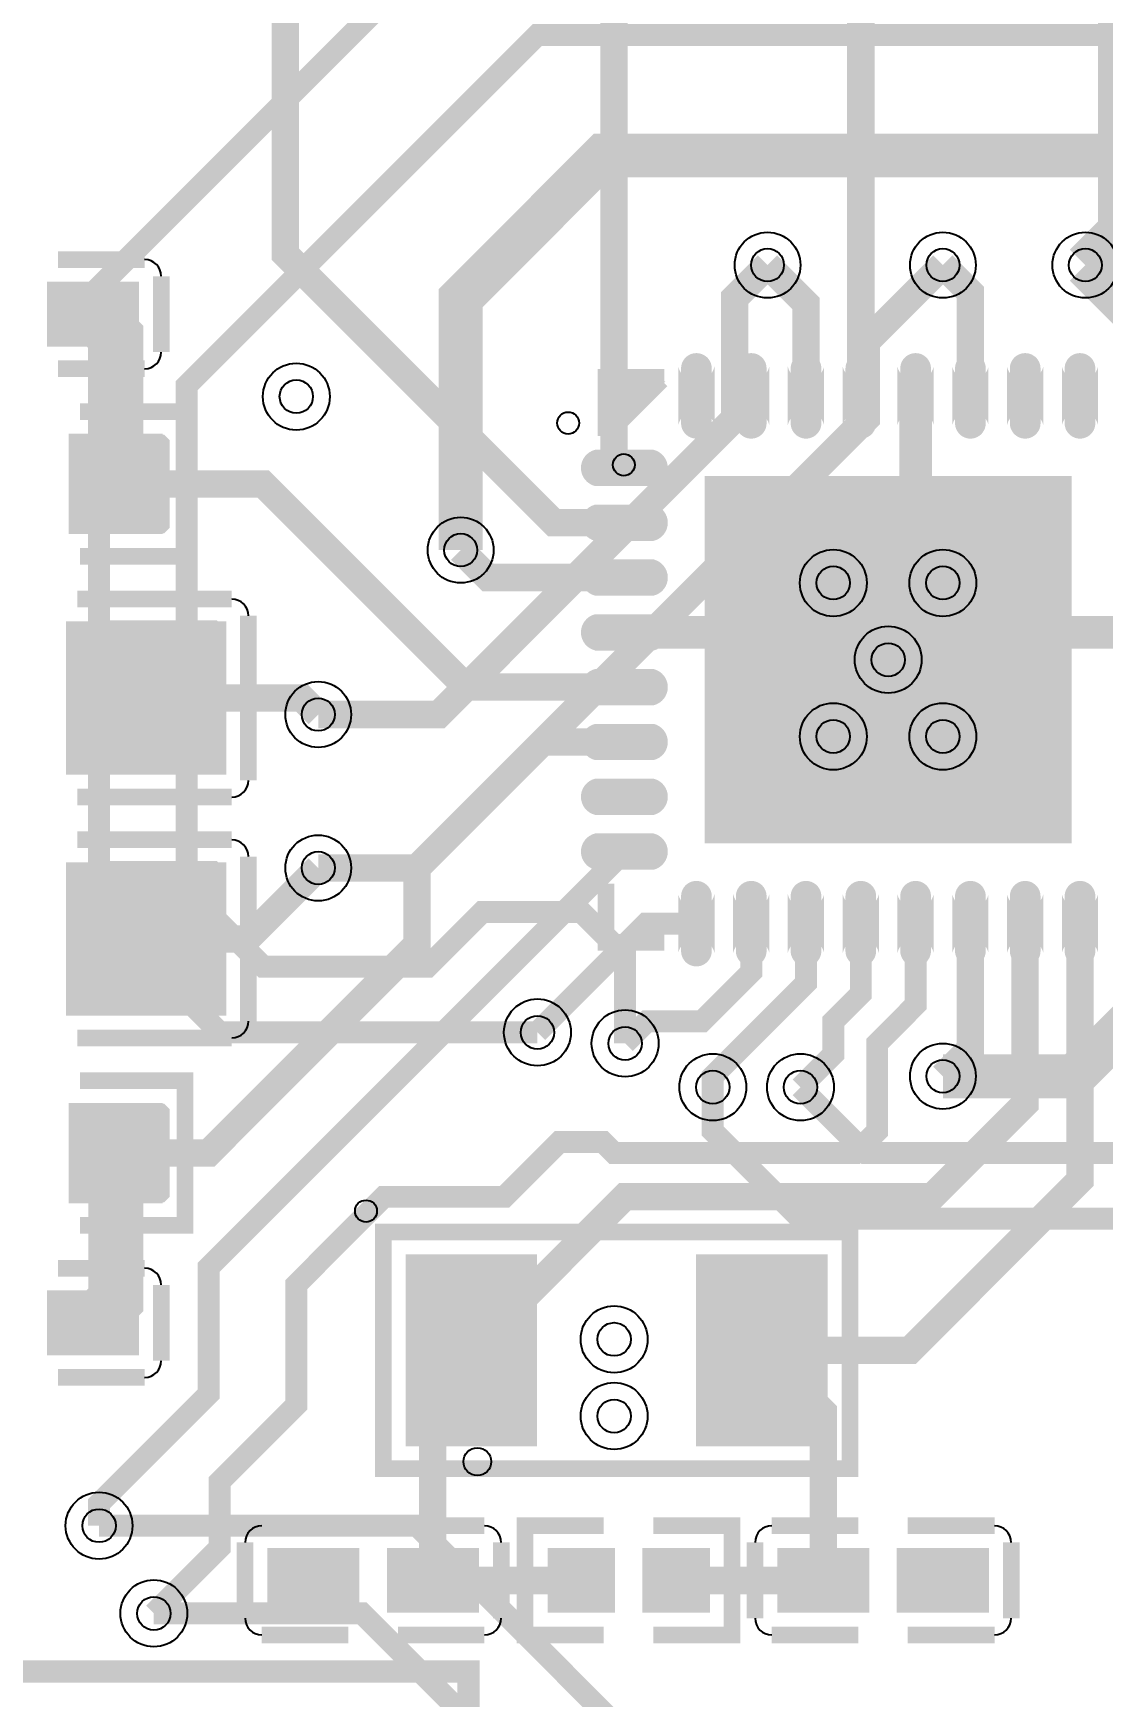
# Model space of a CAD drawing. Header units: millimetres. Extents: x -0.1 to 60.1, y -1.1 to 40.1.
# Drawn here: x 9.8 to 19.56, y 16.14 to 31.31 of the extents above; entities that cross this region are included whole.
import ezdxf

# ---------------------------------------------------------------- set-up
doc = ezdxf.new("R2010")
doc.units = ezdxf.units.MM
for name, color, linetype, true_color in [('BottomLayer', 7, 'Continuous', 0x0000ff), ('Document', 7, 'Continuous', 0xffffff), ('Hole', 7, 'Continuous', 0x222222), ('Multi-Layer', 7, 'Continuous', 0xc0c0c0), ('TopLayer', 7, 'Continuous', 0xff0000), ('TopPasteMaskLayer', 7, 'Continuous', 0x808080), ('TopSilkLayer', 7, 'Continuous', 0xffcc00), ('TopSolderMaskLayer', 7, 'Continuous', 0x800080)]:
    doc.layers.add(name, color=color, linetype=linetype, true_color=true_color)

msp = doc.modelspace()

# ---------------------------------------------------------------- hatches: boundary and pattern name
at = {"layer": 'TopLayer'}
for points in [[(9.95, 28.483), (9.95, 29.023), (10.74, 29.023), (10.74, 28.483)], [(15.991, 28.257, -0.785398), (15.711, 28.257), (15.711, 27.757, -0.785398), (15.991, 27.757)], [(16.491, 28.257, -0.785398), (16.211, 28.257), (16.211, 27.757, -0.785398), (16.491, 27.757)], [(16.991, 28.257, -0.785398), (16.711, 28.257), (16.711, 27.757, -0.785398), (16.991, 27.757)], [(17.491, 28.257, -0.785398), (17.211, 28.257), (17.211, 27.757, -0.785398), (17.491, 27.757)], [(17.991, 28.257, -0.785398), (17.711, 28.257), (17.711, 27.757, -0.785398), (17.991, 27.757)], [(18.491, 28.257, -0.785398), (18.211, 28.257), (18.211, 27.757, -0.785398), (18.491, 27.757)], [(18.991, 28.257, -0.785398), (18.711, 28.257), (18.711, 27.757, -0.785398), (18.991, 27.757)], [(19.491, 28.257, -0.785398), (19.211, 28.257), (19.211, 27.757, -0.785398), (19.491, 27.757)], [(10.15, 26.771), (10.15, 27.635), (10.956, 27.635), (10.956, 26.771)], [(14.944, 27.21, -0.785398), (14.944, 27.49), (15.444, 27.49, -0.785398), (15.444, 27.21)], [(15.951, 27.25), (19.251, 27.25), (19.251, 23.95), (15.951, 23.95)], [(14.944, 26.71, -0.785398), (14.944, 26.99), (15.444, 26.99, -0.785398), (15.444, 26.71)], [(14.944, 26.21, -0.785398), (14.944, 26.49), (15.444, 26.49, -0.785398), (15.444, 26.21)], [(14.944, 25.71, -0.785398), (14.944, 25.99), (15.444, 25.99, -0.785398), (15.444, 25.71)], [(10.125, 24.575), (10.125, 25.925), (11.535, 25.925), (11.535, 24.575)], [(14.944, 25.21, -0.785398), (14.944, 25.49), (15.444, 25.49, -0.785398), (15.444, 25.21)], [(14.944, 24.71, -0.785398), (14.944, 24.99), (15.444, 24.99, -0.785398), (15.444, 24.71)], [(14.944, 24.21, -0.785398), (14.944, 24.49), (15.444, 24.49, -0.785398), (15.444, 24.21)], [(14.944, 23.71, -0.785398), (14.944, 23.99), (15.444, 23.99, -0.785398), (15.444, 23.71)], [(10.125, 22.378), (10.125, 23.728), (11.535, 23.728), (11.535, 22.378)], [(15.991, 23.442, -0.785398), (15.711, 23.442), (15.711, 22.942, -0.785398), (15.991, 22.942)], [(16.491, 23.442, -0.785398), (16.211, 23.442), (16.211, 22.942, -0.785398), (16.491, 22.942)], [(16.991, 23.442, -0.785398), (16.711, 23.442), (16.711, 22.942, -0.785398), (16.991, 22.942)], [(17.491, 23.442, -0.785398), (17.211, 23.442), (17.211, 22.942, -0.785398), (17.491, 22.942)], [(17.991, 23.442, -0.785398), (17.711, 23.442), (17.711, 22.942, -0.785398), (17.991, 22.942)], [(18.491, 23.442, -0.785398), (18.211, 23.442), (18.211, 22.942, -0.785398), (18.491, 22.942)], [(18.991, 23.442, -0.785398), (18.711, 23.442), (18.711, 22.942, -0.785398), (18.991, 22.942)], [(19.491, 23.442, -0.785398), (19.211, 23.442), (19.211, 22.942, -0.785398), (19.491, 22.942)], [(10.15, 20.668), (10.15, 21.532), (10.956, 21.532), (10.956, 20.668)], [(14.372, 18.45), (14.372, 20.15), (13.222, 20.15), (13.222, 18.45)], [(15.872, 18.45), (15.872, 20.15), (17.022, 20.15), (17.022, 18.45)], [(9.95, 19.28), (9.95, 19.82), (10.74, 19.82), (10.74, 19.28)], [(12.751, 17.471), (12.751, 16.931), (11.961, 16.931), (11.961, 17.471)], [(13.051, 17.471), (13.051, 16.931), (13.841, 16.931), (13.841, 17.471)], [(15.083, 17.471), (15.083, 16.931), (14.517, 16.931), (14.517, 17.471)], [(15.383, 17.471), (15.383, 16.931), (15.948, 16.931), (15.948, 17.471)], [(17.404, 17.471), (17.404, 16.931), (16.614, 16.931), (16.614, 17.471)], [(17.704, 17.471), (17.704, 16.931), (18.494, 16.931), (18.494, 17.471)]]:
    msp.add_hatch(color=256, dxfattribs=at).paths.add_polyline_path(points)
at = {"layer": 'TopPasteMaskLayer'}
for points in [[(10.58, 28.978), (10.58, 28.528), (10.53, 28.478), (10.05, 28.478), (9.98, 28.528), (9.98, 28.978), (10.05, 29.028), (10.53, 29.028)], [(15.711, 28.257), (15.712, 28.274), (15.715, 28.291), (15.72, 28.307), (15.727, 28.322), (15.736, 28.337), (15.746, 28.35), (15.758, 28.362), (15.771, 28.372), (15.786, 28.381), (15.801, 28.388), (15.817, 28.393), (15.834, 28.396), (15.851, 28.397), (15.868, 28.396), (15.884, 28.393), (15.901, 28.388), (15.916, 28.381), (15.93, 28.372), (15.944, 28.362), (15.956, 28.35), (15.966, 28.337), (15.975, 28.322), (15.982, 28.307), (15.987, 28.291), (15.99, 28.274), (15.991, 28.257), (15.991, 27.757), (15.99, 27.74), (15.987, 27.724), (15.982, 27.707), (15.975, 27.692), (15.966, 27.678), (15.956, 27.664), (15.944, 27.652), (15.93, 27.642), (15.916, 27.633), (15.901, 27.626), (15.884, 27.621), (15.868, 27.618), (15.851, 27.617), (15.834, 27.618), (15.817, 27.621), (15.801, 27.626), (15.786, 27.633), (15.771, 27.642), (15.758, 27.652), (15.746, 27.664), (15.736, 27.678), (15.727, 27.692), (15.72, 27.707), (15.715, 27.724), (15.712, 27.74), (15.711, 27.757)], [(16.211, 28.257), (16.212, 28.274), (16.215, 28.291), (16.22, 28.307), (16.227, 28.322), (16.236, 28.337), (16.246, 28.35), (16.258, 28.362), (16.271, 28.372), (16.286, 28.381), (16.301, 28.388), (16.317, 28.393), (16.334, 28.396), (16.351, 28.397), (16.368, 28.396), (16.385, 28.393), (16.401, 28.388), (16.416, 28.381), (16.431, 28.372), (16.444, 28.362), (16.456, 28.35), (16.466, 28.337), (16.475, 28.322), (16.482, 28.307), (16.487, 28.291), (16.49, 28.274), (16.491, 28.257), (16.491, 27.757), (16.49, 27.74), (16.487, 27.724), (16.482, 27.707), (16.475, 27.692), (16.466, 27.678), (16.456, 27.664), (16.444, 27.652), (16.431, 27.642), (16.416, 27.633), (16.401, 27.626), (16.385, 27.621), (16.368, 27.618), (16.351, 27.617), (16.334, 27.618), (16.317, 27.621), (16.301, 27.626), (16.286, 27.633), (16.271, 27.642), (16.258, 27.652), (16.246, 27.664), (16.236, 27.678), (16.227, 27.692), (16.22, 27.707), (16.215, 27.724), (16.212, 27.74), (16.211, 27.757)], [(16.711, 28.257), (16.712, 28.274), (16.715, 28.291), (16.72, 28.307), (16.727, 28.322), (16.736, 28.337), (16.746, 28.35), (16.758, 28.362), (16.771, 28.372), (16.786, 28.381), (16.801, 28.388), (16.817, 28.393), (16.834, 28.396), (16.851, 28.397), (16.868, 28.396), (16.884, 28.393), (16.901, 28.388), (16.916, 28.381), (16.93, 28.372), (16.944, 28.362), (16.956, 28.35), (16.966, 28.337), (16.975, 28.322), (16.982, 28.307), (16.987, 28.291), (16.99, 28.274), (16.991, 28.257), (16.991, 27.757), (16.99, 27.74), (16.987, 27.724), (16.982, 27.707), (16.975, 27.692), (16.966, 27.678), (16.956, 27.664), (16.944, 27.652), (16.93, 27.642), (16.916, 27.633), (16.901, 27.626), (16.884, 27.621), (16.868, 27.618), (16.851, 27.617), (16.834, 27.618), (16.817, 27.621), (16.801, 27.626), (16.786, 27.633), (16.771, 27.642), (16.758, 27.652), (16.746, 27.664), (16.736, 27.678), (16.727, 27.692), (16.72, 27.707), (16.715, 27.724), (16.712, 27.74), (16.711, 27.757)], [(17.211, 28.257), (17.212, 28.274), (17.215, 28.291), (17.22, 28.307), (17.227, 28.322), (17.236, 28.337), (17.246, 28.35), (17.258, 28.362), (17.271, 28.372), (17.286, 28.381), (17.301, 28.388), (17.317, 28.393), (17.334, 28.396), (17.351, 28.397), (17.368, 28.396), (17.385, 28.393), (17.401, 28.388), (17.416, 28.381), (17.431, 28.372), (17.444, 28.362), (17.456, 28.35), (17.466, 28.337), (17.475, 28.322), (17.482, 28.307), (17.487, 28.291), (17.49, 28.274), (17.491, 28.257), (17.491, 27.757), (17.49, 27.74), (17.487, 27.724), (17.482, 27.707), (17.475, 27.692), (17.466, 27.678), (17.456, 27.664), (17.444, 27.652), (17.431, 27.642), (17.416, 27.633), (17.401, 27.626), (17.385, 27.621), (17.368, 27.618), (17.351, 27.617), (17.334, 27.618), (17.317, 27.621), (17.301, 27.626), (17.286, 27.633), (17.271, 27.642), (17.258, 27.652), (17.246, 27.664), (17.236, 27.678), (17.227, 27.692), (17.22, 27.707), (17.215, 27.724), (17.212, 27.74), (17.211, 27.757)], [(17.711, 28.257), (17.712, 28.274), (17.715, 28.291), (17.72, 28.307), (17.727, 28.322), (17.736, 28.337), (17.746, 28.35), (17.758, 28.362), (17.771, 28.372), (17.786, 28.381), (17.801, 28.388), (17.817, 28.393), (17.834, 28.396), (17.851, 28.397), (17.868, 28.396), (17.884, 28.393), (17.901, 28.388), (17.916, 28.381), (17.93, 28.372), (17.944, 28.362), (17.956, 28.35), (17.966, 28.337), (17.975, 28.322), (17.982, 28.307), (17.987, 28.291), (17.99, 28.274), (17.991, 28.257), (17.991, 27.757), (17.99, 27.74), (17.987, 27.724), (17.982, 27.707), (17.975, 27.692), (17.966, 27.678), (17.956, 27.664), (17.944, 27.652), (17.93, 27.642), (17.916, 27.633), (17.901, 27.626), (17.884, 27.621), (17.868, 27.618), (17.851, 27.617), (17.834, 27.618), (17.817, 27.621), (17.801, 27.626), (17.786, 27.633), (17.771, 27.642), (17.758, 27.652), (17.746, 27.664), (17.736, 27.678), (17.727, 27.692), (17.72, 27.707), (17.715, 27.724), (17.712, 27.74), (17.711, 27.757)], [(18.211, 28.257), (18.212, 28.274), (18.215, 28.291), (18.22, 28.307), (18.227, 28.322), (18.236, 28.337), (18.246, 28.35), (18.258, 28.362), (18.271, 28.372), (18.286, 28.381), (18.301, 28.388), (18.317, 28.393), (18.334, 28.396), (18.351, 28.397), (18.368, 28.396), (18.385, 28.393), (18.401, 28.388), (18.416, 28.381), (18.431, 28.372), (18.444, 28.362), (18.456, 28.35), (18.466, 28.337), (18.475, 28.322), (18.482, 28.307), (18.487, 28.291), (18.49, 28.274), (18.491, 28.257), (18.491, 27.757), (18.49, 27.74), (18.487, 27.724), (18.482, 27.707), (18.475, 27.692), (18.466, 27.678), (18.456, 27.664), (18.444, 27.652), (18.431, 27.642), (18.416, 27.633), (18.401, 27.626), (18.385, 27.621), (18.368, 27.618), (18.351, 27.617), (18.334, 27.618), (18.317, 27.621), (18.301, 27.626), (18.286, 27.633), (18.271, 27.642), (18.258, 27.652), (18.246, 27.664), (18.236, 27.678), (18.227, 27.692), (18.22, 27.707), (18.215, 27.724), (18.212, 27.74), (18.211, 27.757)], [(18.711, 28.257), (18.712, 28.274), (18.715, 28.291), (18.72, 28.307), (18.727, 28.322), (18.736, 28.337), (18.746, 28.35), (18.758, 28.362), (18.771, 28.372), (18.786, 28.381), (18.801, 28.388), (18.817, 28.393), (18.834, 28.396), (18.851, 28.397), (18.868, 28.396), (18.884, 28.393), (18.901, 28.388), (18.916, 28.381), (18.93, 28.372), (18.944, 28.362), (18.956, 28.35), (18.966, 28.337), (18.975, 28.322), (18.982, 28.307), (18.987, 28.291), (18.99, 28.274), (18.991, 28.257), (18.991, 27.757), (18.99, 27.74), (18.987, 27.724), (18.982, 27.707), (18.975, 27.692), (18.966, 27.678), (18.956, 27.664), (18.944, 27.652), (18.93, 27.642), (18.916, 27.633), (18.901, 27.626), (18.884, 27.621), (18.868, 27.618), (18.851, 27.617), (18.834, 27.618), (18.817, 27.621), (18.801, 27.626), (18.786, 27.633), (18.771, 27.642), (18.758, 27.652), (18.746, 27.664), (18.736, 27.678), (18.727, 27.692), (18.72, 27.707), (18.715, 27.724), (18.712, 27.74), (18.711, 27.757)], [(19.211, 28.257), (19.212, 28.274), (19.215, 28.291), (19.22, 28.307), (19.227, 28.322), (19.236, 28.337), (19.246, 28.35), (19.258, 28.362), (19.271, 28.372), (19.286, 28.381), (19.301, 28.388), (19.317, 28.393), (19.334, 28.396), (19.351, 28.397), (19.368, 28.396), (19.385, 28.393), (19.401, 28.388), (19.416, 28.381), (19.431, 28.372), (19.444, 28.362), (19.456, 28.35), (19.466, 28.337), (19.475, 28.322), (19.482, 28.307), (19.487, 28.291), (19.49, 28.274), (19.491, 28.257), (19.491, 27.757), (19.49, 27.74), (19.487, 27.724), (19.482, 27.707), (19.475, 27.692), (19.466, 27.678), (19.456, 27.664), (19.444, 27.652), (19.431, 27.642), (19.416, 27.633), (19.401, 27.626), (19.385, 27.621), (19.368, 27.618), (19.351, 27.617), (19.334, 27.618), (19.317, 27.621), (19.301, 27.626), (19.286, 27.633), (19.271, 27.642), (19.258, 27.652), (19.246, 27.664), (19.236, 27.678), (19.227, 27.692), (19.22, 27.707), (19.215, 27.724), (19.212, 27.74), (19.211, 27.757)], [(10.995, 27.653), (10.195, 27.653), (10.145, 27.603), (10.145, 27.375), (10.515, 27.375), (10.515, 27.045), (10.145, 27.045), (10.145, 26.803), (10.195, 26.753), (10.995, 26.753), (11.045, 26.803), (11.045, 27.603)], [(14.944, 27.21), (14.927, 27.211), (14.91, 27.214), (14.894, 27.219), (14.878, 27.226), (14.864, 27.234), (14.851, 27.245), (14.839, 27.257), (14.828, 27.27), (14.82, 27.285), (14.813, 27.3), (14.808, 27.316), (14.805, 27.333), (14.804, 27.35), (14.805, 27.367), (14.808, 27.383), (14.813, 27.399), (14.82, 27.415), (14.828, 27.429), (14.839, 27.443), (14.851, 27.455), (14.864, 27.465), (14.878, 27.474), (14.894, 27.481), (14.91, 27.486), (14.927, 27.489), (14.944, 27.49), (15.444, 27.49), (15.46, 27.489), (15.477, 27.486), (15.493, 27.481), (15.509, 27.474), (15.523, 27.465), (15.536, 27.455), (15.548, 27.443), (15.559, 27.429), (15.567, 27.415), (15.574, 27.399), (15.579, 27.383), (15.582, 27.367), (15.584, 27.35), (15.582, 27.333), (15.579, 27.316), (15.574, 27.3), (15.567, 27.285), (15.559, 27.27), (15.548, 27.257), (15.536, 27.245), (15.523, 27.234), (15.509, 27.226), (15.493, 27.219), (15.477, 27.214), (15.46, 27.211), (15.444, 27.21)], [(14.944, 26.71), (14.927, 26.711), (14.91, 26.714), (14.894, 26.719), (14.878, 26.726), (14.864, 26.734), (14.851, 26.745), (14.839, 26.757), (14.828, 26.77), (14.82, 26.785), (14.813, 26.8), (14.808, 26.816), (14.805, 26.833), (14.804, 26.85), (14.805, 26.866), (14.808, 26.883), (14.813, 26.899), (14.82, 26.915), (14.828, 26.929), (14.839, 26.942), (14.851, 26.954), (14.864, 26.965), (14.878, 26.974), (14.894, 26.98), (14.91, 26.986), (14.927, 26.989), (14.944, 26.99), (15.444, 26.99), (15.46, 26.989), (15.477, 26.986), (15.493, 26.98), (15.509, 26.974), (15.523, 26.965), (15.536, 26.954), (15.548, 26.942), (15.559, 26.929), (15.567, 26.915), (15.574, 26.899), (15.579, 26.883), (15.582, 26.866), (15.584, 26.85), (15.582, 26.833), (15.579, 26.816), (15.574, 26.8), (15.567, 26.785), (15.559, 26.77), (15.548, 26.757), (15.536, 26.745), (15.523, 26.734), (15.509, 26.726), (15.493, 26.719), (15.477, 26.714), (15.46, 26.711), (15.444, 26.71)], [(16.281, 26.92), (18.921, 26.92), (18.921, 24.28), (16.281, 24.28)], [(14.944, 26.21), (14.927, 26.211), (14.91, 26.214), (14.894, 26.219), (14.878, 26.226), (14.864, 26.234), (14.851, 26.245), (14.839, 26.257), (14.828, 26.27), (14.82, 26.285), (14.813, 26.3), (14.808, 26.316), (14.805, 26.333), (14.804, 26.35), (14.805, 26.367), (14.808, 26.383), (14.813, 26.399), (14.82, 26.415), (14.828, 26.429), (14.839, 26.443), (14.851, 26.455), (14.864, 26.465), (14.878, 26.474), (14.894, 26.481), (14.91, 26.486), (14.927, 26.489), (14.944, 26.49), (15.444, 26.49), (15.46, 26.489), (15.477, 26.486), (15.493, 26.481), (15.509, 26.474), (15.523, 26.465), (15.536, 26.455), (15.548, 26.443), (15.559, 26.429), (15.567, 26.415), (15.574, 26.399), (15.579, 26.383), (15.582, 26.367), (15.584, 26.35), (15.582, 26.333), (15.579, 26.316), (15.574, 26.3), (15.567, 26.285), (15.559, 26.27), (15.548, 26.257), (15.536, 26.245), (15.523, 26.234), (15.509, 26.226), (15.493, 26.219), (15.477, 26.214), (15.46, 26.211), (15.444, 26.21)], [(10.275, 24.63), (10.275, 25.05), (10.72, 25.05), (10.72, 25.5), (10.28, 25.5), (10.275, 25.91), (10.325, 25.96), (11.475, 25.96), (11.525, 25.91), (11.525, 24.63), (11.475, 24.58), (10.325, 24.58)], [(14.944, 25.71), (14.927, 25.711), (14.91, 25.714), (14.894, 25.719), (14.878, 25.726), (14.864, 25.734), (14.851, 25.745), (14.839, 25.757), (14.828, 25.77), (14.82, 25.785), (14.813, 25.8), (14.808, 25.816), (14.805, 25.833), (14.804, 25.85), (14.805, 25.866), (14.808, 25.883), (14.813, 25.899), (14.82, 25.915), (14.828, 25.929), (14.839, 25.942), (14.851, 25.954), (14.864, 25.965), (14.878, 25.974), (14.894, 25.98), (14.91, 25.986), (14.927, 25.989), (14.944, 25.99), (15.444, 25.99), (15.46, 25.989), (15.477, 25.986), (15.493, 25.98), (15.509, 25.974), (15.523, 25.965), (15.536, 25.954), (15.548, 25.942), (15.559, 25.929), (15.567, 25.915), (15.574, 25.899), (15.579, 25.883), (15.582, 25.866), (15.584, 25.85), (15.582, 25.833), (15.579, 25.816), (15.574, 25.8), (15.567, 25.785), (15.559, 25.77), (15.548, 25.757), (15.536, 25.745), (15.523, 25.734), (15.509, 25.726), (15.493, 25.719), (15.477, 25.714), (15.46, 25.711), (15.444, 25.71)], [(14.944, 25.21), (14.927, 25.211), (14.91, 25.214), (14.894, 25.219), (14.878, 25.226), (14.864, 25.234), (14.851, 25.245), (14.839, 25.257), (14.828, 25.27), (14.82, 25.285), (14.813, 25.3), (14.808, 25.316), (14.805, 25.333), (14.804, 25.35), (14.805, 25.367), (14.808, 25.383), (14.813, 25.399), (14.82, 25.415), (14.828, 25.429), (14.839, 25.443), (14.851, 25.455), (14.864, 25.465), (14.878, 25.474), (14.894, 25.481), (14.91, 25.486), (14.927, 25.489), (14.944, 25.49), (15.444, 25.49), (15.46, 25.489), (15.477, 25.486), (15.493, 25.481), (15.509, 25.474), (15.523, 25.465), (15.536, 25.455), (15.548, 25.443), (15.559, 25.429), (15.567, 25.415), (15.574, 25.399), (15.579, 25.383), (15.582, 25.367), (15.584, 25.35), (15.582, 25.333), (15.579, 25.316), (15.574, 25.3), (15.567, 25.285), (15.559, 25.27), (15.548, 25.257), (15.536, 25.245), (15.523, 25.234), (15.509, 25.226), (15.493, 25.219), (15.477, 25.214), (15.46, 25.211), (15.444, 25.21)], [(14.944, 24.71), (14.927, 24.711), (14.91, 24.714), (14.894, 24.719), (14.878, 24.726), (14.864, 24.734), (14.851, 24.745), (14.839, 24.757), (14.828, 24.77), (14.82, 24.785), (14.813, 24.8), (14.808, 24.816), (14.805, 24.833), (14.804, 24.85), (14.805, 24.866), (14.808, 24.883), (14.813, 24.899), (14.82, 24.915), (14.828, 24.929), (14.839, 24.942), (14.851, 24.954), (14.864, 24.965), (14.878, 24.974), (14.894, 24.98), (14.91, 24.986), (14.927, 24.989), (14.944, 24.99), (15.444, 24.99), (15.46, 24.989), (15.477, 24.986), (15.493, 24.98), (15.509, 24.974), (15.523, 24.965), (15.536, 24.954), (15.548, 24.942), (15.559, 24.929), (15.567, 24.915), (15.574, 24.899), (15.579, 24.883), (15.582, 24.866), (15.584, 24.85), (15.582, 24.833), (15.579, 24.816), (15.574, 24.8), (15.567, 24.785), (15.559, 24.77), (15.548, 24.757), (15.536, 24.745), (15.523, 24.734), (15.509, 24.726), (15.493, 24.719), (15.477, 24.714), (15.46, 24.711), (15.444, 24.71)], [(14.944, 24.21), (14.927, 24.211), (14.91, 24.214), (14.894, 24.219), (14.878, 24.226), (14.864, 24.234), (14.851, 24.245), (14.839, 24.257), (14.828, 24.27), (14.82, 24.285), (14.813, 24.3), (14.808, 24.316), (14.805, 24.333), (14.804, 24.35), (14.805, 24.367), (14.808, 24.383), (14.813, 24.399), (14.82, 24.415), (14.828, 24.429), (14.839, 24.443), (14.851, 24.455), (14.864, 24.465), (14.878, 24.474), (14.894, 24.481), (14.91, 24.486), (14.927, 24.489), (14.944, 24.49), (15.444, 24.49), (15.46, 24.489), (15.477, 24.486), (15.493, 24.481), (15.509, 24.474), (15.523, 24.465), (15.536, 24.455), (15.548, 24.443), (15.559, 24.429), (15.567, 24.415), (15.574, 24.399), (15.579, 24.383), (15.582, 24.367), (15.584, 24.35), (15.582, 24.333), (15.579, 24.316), (15.574, 24.3), (15.567, 24.285), (15.559, 24.27), (15.548, 24.257), (15.536, 24.245), (15.523, 24.234), (15.509, 24.226), (15.493, 24.219), (15.477, 24.214), (15.46, 24.211), (15.444, 24.21)], [(14.944, 23.71), (14.927, 23.711), (14.91, 23.714), (14.894, 23.719), (14.878, 23.726), (14.864, 23.734), (14.851, 23.745), (14.839, 23.757), (14.828, 23.77), (14.82, 23.785), (14.813, 23.8), (14.808, 23.816), (14.805, 23.833), (14.804, 23.85), (14.805, 23.866), (14.808, 23.883), (14.813, 23.899), (14.82, 23.915), (14.828, 23.929), (14.839, 23.942), (14.851, 23.954), (14.864, 23.965), (14.878, 23.974), (14.894, 23.98), (14.91, 23.986), (14.927, 23.989), (14.944, 23.99), (15.444, 23.99), (15.46, 23.989), (15.477, 23.986), (15.493, 23.98), (15.509, 23.974), (15.523, 23.965), (15.536, 23.954), (15.548, 23.942), (15.559, 23.929), (15.567, 23.915), (15.574, 23.899), (15.579, 23.883), (15.582, 23.866), (15.584, 23.85), (15.582, 23.833), (15.579, 23.816), (15.574, 23.8), (15.567, 23.785), (15.559, 23.77), (15.548, 23.757), (15.536, 23.745), (15.523, 23.734), (15.509, 23.726), (15.493, 23.719), (15.477, 23.714), (15.46, 23.711), (15.444, 23.71)], [(10.275, 22.433), (10.275, 22.853), (10.72, 22.853), (10.72, 23.303), (10.28, 23.303), (10.275, 23.713), (10.325, 23.763), (11.475, 23.763), (11.525, 23.713), (11.525, 22.433), (11.475, 22.383), (10.325, 22.383)], [(15.711, 23.442), (15.712, 23.459), (15.715, 23.476), (15.72, 23.492), (15.727, 23.507), (15.736, 23.522), (15.746, 23.535), (15.758, 23.547), (15.771, 23.557), (15.786, 23.566), (15.801, 23.573), (15.817, 23.578), (15.834, 23.581), (15.851, 23.582), (15.868, 23.581), (15.884, 23.578), (15.901, 23.573), (15.916, 23.566), (15.93, 23.557), (15.944, 23.547), (15.956, 23.535), (15.966, 23.522), (15.975, 23.507), (15.982, 23.492), (15.987, 23.476), (15.99, 23.459), (15.991, 23.442), (15.991, 22.942), (15.99, 22.925), (15.987, 22.909), (15.982, 22.893), (15.975, 22.877), (15.966, 22.863), (15.956, 22.849), (15.944, 22.837), (15.93, 22.827), (15.916, 22.818), (15.901, 22.811), (15.884, 22.806), (15.868, 22.803), (15.851, 22.802), (15.834, 22.803), (15.817, 22.806), (15.801, 22.811), (15.786, 22.818), (15.771, 22.827), (15.758, 22.837), (15.746, 22.849), (15.736, 22.863), (15.727, 22.877), (15.72, 22.893), (15.715, 22.909), (15.712, 22.925), (15.711, 22.942)], [(16.211, 23.442), (16.212, 23.459), (16.215, 23.476), (16.22, 23.492), (16.227, 23.507), (16.236, 23.522), (16.246, 23.535), (16.258, 23.547), (16.271, 23.557), (16.286, 23.566), (16.301, 23.573), (16.317, 23.578), (16.334, 23.581), (16.351, 23.582), (16.368, 23.581), (16.385, 23.578), (16.401, 23.573), (16.416, 23.566), (16.431, 23.557), (16.444, 23.547), (16.456, 23.535), (16.466, 23.522), (16.475, 23.507), (16.482, 23.492), (16.487, 23.476), (16.49, 23.459), (16.491, 23.442), (16.491, 22.942), (16.49, 22.925), (16.487, 22.909), (16.482, 22.893), (16.475, 22.877), (16.466, 22.863), (16.456, 22.849), (16.444, 22.837), (16.431, 22.827), (16.416, 22.818), (16.401, 22.811), (16.385, 22.806), (16.368, 22.803), (16.351, 22.802), (16.334, 22.803), (16.317, 22.806), (16.301, 22.811), (16.286, 22.818), (16.271, 22.827), (16.258, 22.837), (16.246, 22.849), (16.236, 22.863), (16.227, 22.877), (16.22, 22.893), (16.215, 22.909), (16.212, 22.925), (16.211, 22.942)], [(16.711, 23.442), (16.712, 23.459), (16.715, 23.476), (16.72, 23.492), (16.727, 23.507), (16.736, 23.522), (16.746, 23.535), (16.758, 23.547), (16.771, 23.557), (16.786, 23.566), (16.801, 23.573), (16.817, 23.578), (16.834, 23.581), (16.851, 23.582), (16.868, 23.581), (16.884, 23.578), (16.901, 23.573), (16.916, 23.566), (16.93, 23.557), (16.944, 23.547), (16.956, 23.535), (16.966, 23.522), (16.975, 23.507), (16.982, 23.492), (16.987, 23.476), (16.99, 23.459), (16.991, 23.442), (16.991, 22.942), (16.99, 22.925), (16.987, 22.909), (16.982, 22.893), (16.975, 22.877), (16.966, 22.863), (16.956, 22.849), (16.944, 22.837), (16.93, 22.827), (16.916, 22.818), (16.901, 22.811), (16.884, 22.806), (16.868, 22.803), (16.851, 22.802), (16.834, 22.803), (16.817, 22.806), (16.801, 22.811), (16.786, 22.818), (16.771, 22.827), (16.758, 22.837), (16.746, 22.849), (16.736, 22.863), (16.727, 22.877), (16.72, 22.893), (16.715, 22.909), (16.712, 22.925), (16.711, 22.942)], [(17.211, 23.442), (17.212, 23.459), (17.215, 23.476), (17.22, 23.492), (17.227, 23.507), (17.236, 23.522), (17.246, 23.535), (17.258, 23.547), (17.271, 23.557), (17.286, 23.566), (17.301, 23.573), (17.317, 23.578), (17.334, 23.581), (17.351, 23.582), (17.368, 23.581), (17.385, 23.578), (17.401, 23.573), (17.416, 23.566), (17.431, 23.557), (17.444, 23.547), (17.456, 23.535), (17.466, 23.522), (17.475, 23.507), (17.482, 23.492), (17.487, 23.476), (17.49, 23.459), (17.491, 23.442), (17.491, 22.942), (17.49, 22.925), (17.487, 22.909), (17.482, 22.893), (17.475, 22.877), (17.466, 22.863), (17.456, 22.849), (17.444, 22.837), (17.431, 22.827), (17.416, 22.818), (17.401, 22.811), (17.385, 22.806), (17.368, 22.803), (17.351, 22.802), (17.334, 22.803), (17.317, 22.806), (17.301, 22.811), (17.286, 22.818), (17.271, 22.827), (17.258, 22.837), (17.246, 22.849), (17.236, 22.863), (17.227, 22.877), (17.22, 22.893), (17.215, 22.909), (17.212, 22.925), (17.211, 22.942)], [(17.711, 23.442), (17.712, 23.459), (17.715, 23.476), (17.72, 23.492), (17.727, 23.507), (17.736, 23.522), (17.746, 23.535), (17.758, 23.547), (17.771, 23.557), (17.786, 23.566), (17.801, 23.573), (17.817, 23.578), (17.834, 23.581), (17.851, 23.582), (17.868, 23.581), (17.884, 23.578), (17.901, 23.573), (17.916, 23.566), (17.93, 23.557), (17.944, 23.547), (17.956, 23.535), (17.966, 23.522), (17.975, 23.507), (17.982, 23.492), (17.987, 23.476), (17.99, 23.459), (17.991, 23.442), (17.991, 22.942), (17.99, 22.925), (17.987, 22.909), (17.982, 22.893), (17.975, 22.877), (17.966, 22.863), (17.956, 22.849), (17.944, 22.837), (17.93, 22.827), (17.916, 22.818), (17.901, 22.811), (17.884, 22.806), (17.868, 22.803), (17.851, 22.802), (17.834, 22.803), (17.817, 22.806), (17.801, 22.811), (17.786, 22.818), (17.771, 22.827), (17.758, 22.837), (17.746, 22.849), (17.736, 22.863), (17.727, 22.877), (17.72, 22.893), (17.715, 22.909), (17.712, 22.925), (17.711, 22.942)], [(18.211, 23.442), (18.212, 23.459), (18.215, 23.476), (18.22, 23.492), (18.227, 23.507), (18.236, 23.522), (18.246, 23.535), (18.258, 23.547), (18.271, 23.557), (18.286, 23.566), (18.301, 23.573), (18.317, 23.578), (18.334, 23.581), (18.351, 23.582), (18.368, 23.581), (18.385, 23.578), (18.401, 23.573), (18.416, 23.566), (18.431, 23.557), (18.444, 23.547), (18.456, 23.535), (18.466, 23.522), (18.475, 23.507), (18.482, 23.492), (18.487, 23.476), (18.49, 23.459), (18.491, 23.442), (18.491, 22.942), (18.49, 22.925), (18.487, 22.909), (18.482, 22.893), (18.475, 22.877), (18.466, 22.863), (18.456, 22.849), (18.444, 22.837), (18.431, 22.827), (18.416, 22.818), (18.401, 22.811), (18.385, 22.806), (18.368, 22.803), (18.351, 22.802), (18.334, 22.803), (18.317, 22.806), (18.301, 22.811), (18.286, 22.818), (18.271, 22.827), (18.258, 22.837), (18.246, 22.849), (18.236, 22.863), (18.227, 22.877), (18.22, 22.893), (18.215, 22.909), (18.212, 22.925), (18.211, 22.942)], [(18.711, 23.442), (18.712, 23.459), (18.715, 23.476), (18.72, 23.492), (18.727, 23.507), (18.736, 23.522), (18.746, 23.535), (18.758, 23.547), (18.771, 23.557), (18.786, 23.566), (18.801, 23.573), (18.817, 23.578), (18.834, 23.581), (18.851, 23.582), (18.868, 23.581), (18.884, 23.578), (18.901, 23.573), (18.916, 23.566), (18.93, 23.557), (18.944, 23.547), (18.956, 23.535), (18.966, 23.522), (18.975, 23.507), (18.982, 23.492), (18.987, 23.476), (18.99, 23.459), (18.991, 23.442), (18.991, 22.942), (18.99, 22.925), (18.987, 22.909), (18.982, 22.893), (18.975, 22.877), (18.966, 22.863), (18.956, 22.849), (18.944, 22.837), (18.93, 22.827), (18.916, 22.818), (18.901, 22.811), (18.884, 22.806), (18.868, 22.803), (18.851, 22.802), (18.834, 22.803), (18.817, 22.806), (18.801, 22.811), (18.786, 22.818), (18.771, 22.827), (18.758, 22.837), (18.746, 22.849), (18.736, 22.863), (18.727, 22.877), (18.72, 22.893), (18.715, 22.909), (18.712, 22.925), (18.711, 22.942)], [(19.211, 23.442), (19.212, 23.459), (19.215, 23.476), (19.22, 23.492), (19.227, 23.507), (19.236, 23.522), (19.246, 23.535), (19.258, 23.547), (19.271, 23.557), (19.286, 23.566), (19.301, 23.573), (19.317, 23.578), (19.334, 23.581), (19.351, 23.582), (19.368, 23.581), (19.385, 23.578), (19.401, 23.573), (19.416, 23.566), (19.431, 23.557), (19.444, 23.547), (19.456, 23.535), (19.466, 23.522), (19.475, 23.507), (19.482, 23.492), (19.487, 23.476), (19.49, 23.459), (19.491, 23.442), (19.491, 22.942), (19.49, 22.925), (19.487, 22.909), (19.482, 22.893), (19.475, 22.877), (19.466, 22.863), (19.456, 22.849), (19.444, 22.837), (19.431, 22.827), (19.416, 22.818), (19.401, 22.811), (19.385, 22.806), (19.368, 22.803), (19.351, 22.802), (19.334, 22.803), (19.317, 22.806), (19.301, 22.811), (19.286, 22.818), (19.271, 22.827), (19.258, 22.837), (19.246, 22.849), (19.236, 22.863), (19.227, 22.877), (19.22, 22.893), (19.215, 22.909), (19.212, 22.925), (19.211, 22.942)], [(10.995, 21.55), (10.195, 21.55), (10.145, 21.5), (10.145, 21.272), (10.515, 21.272), (10.515, 20.942), (10.145, 20.942), (10.145, 20.7), (10.195, 20.65), (10.995, 20.65), (11.045, 20.7), (11.045, 21.5)], [(14.372, 18.45), (14.372, 20.15), (13.222, 20.15), (13.222, 18.45)], [(15.872, 18.45), (15.872, 20.15), (17.022, 20.15), (17.022, 18.45)], [(10.58, 19.775), (10.58, 19.325), (10.53, 19.275), (10.05, 19.275), (9.98, 19.325), (9.98, 19.775), (10.05, 19.825), (10.53, 19.825)], [(12.121, 16.976), (12.121, 17.426), (12.171, 17.476), (12.651, 17.476), (12.721, 17.426), (12.721, 16.976), (12.651, 16.926), (12.171, 16.926)], [(13.081, 16.976), (13.081, 17.426), (13.151, 17.476), (13.631, 17.476), (13.681, 17.426), (13.681, 16.976), (13.631, 16.926), (13.151, 16.926)], [(15.098, 17.431), (15.098, 16.971), (15.058, 16.931), (14.557, 16.931), (14.517, 16.971), (14.517, 17.431), (14.557, 17.471), (15.058, 17.471)], [(15.368, 17.431), (15.368, 16.971), (15.408, 16.931), (15.908, 16.931), (15.948, 16.971), (15.948, 17.431), (15.908, 17.471), (15.408, 17.471)], [(16.774, 16.976), (16.774, 17.426), (16.824, 17.476), (17.304, 17.476), (17.374, 17.426), (17.374, 16.976), (17.304, 16.926), (16.824, 16.926)], [(17.734, 16.976), (17.734, 17.426), (17.804, 17.476), (18.284, 17.476), (18.334, 17.426), (18.334, 16.976), (18.284, 16.926), (17.804, 16.926)]]:
    msp.add_hatch(color=256, dxfattribs=at).paths.add_polyline_path(points)
at = {"layer": 'TopSilkLayer'}
msp.add_hatch(color=256, dxfattribs=at).paths.add_polyline_path([(15.025, 27.642), (15.025, 28.176), (15.569, 28.14)])
at = {"layer": 'TopSolderMaskLayer'}
for points in [[(9.924, 28.457), (9.924, 29.048), (10.765, 29.048), (10.765, 28.457)], [(16.016, 28.273, -0.785398), (15.685, 28.273), (15.685, 27.741, -0.785398), (16.016, 27.741)], [(16.516, 28.273, -0.785398), (16.186, 28.273), (16.186, 27.741, -0.785398), (16.516, 27.741)], [(17.016, 28.273, -0.785398), (16.685, 28.273), (16.685, 27.741, -0.785398), (17.016, 27.741)], [(17.516, 28.273, -0.785398), (17.186, 28.273), (17.186, 27.741, -0.785398), (17.516, 27.741)], [(18.016, 28.273, -0.785398), (17.685, 28.273), (17.685, 27.741, -0.785398), (18.016, 27.741)], [(18.516, 28.273, -0.785398), (18.186, 28.273), (18.186, 27.741, -0.785398), (18.516, 27.741)], [(19.016, 28.273, -0.785398), (18.685, 28.273), (18.685, 27.741, -0.785398), (19.016, 27.741)], [(19.516, 28.273, -0.785398), (19.186, 28.273), (19.186, 27.741, -0.785398), (19.516, 27.741)], [(10.124, 26.746), (10.124, 27.661), (10.981, 27.661), (10.981, 26.746)], [(14.927, 27.184, -0.785398), (14.927, 27.515), (15.46, 27.515, -0.785398), (15.46, 27.184)], [(15.925, 27.275), (19.276, 27.275), (19.276, 23.924), (15.925, 23.924)], [(14.927, 26.684, -0.785398), (14.927, 27.015), (15.46, 27.015, -0.785398), (15.46, 26.684)], [(14.927, 26.184, -0.785398), (14.927, 26.515), (15.46, 26.515, -0.785398), (15.46, 26.184)], [(10.099, 24.55), (10.099, 25.951), (11.56, 25.951), (11.56, 24.55)], [(14.927, 25.684, -0.785398), (14.927, 26.015), (15.46, 26.015, -0.785398), (15.46, 25.684)], [(14.927, 25.184, -0.785398), (14.927, 25.515), (15.46, 25.515, -0.785398), (15.46, 25.184)], [(14.927, 24.684, -0.785398), (14.927, 25.015), (15.46, 25.015, -0.785398), (15.46, 24.684)], [(14.927, 24.184, -0.785398), (14.927, 24.515), (15.46, 24.515, -0.785398), (15.46, 24.184)], [(14.927, 23.684, -0.785398), (14.927, 24.015), (15.46, 24.015, -0.785398), (15.46, 23.684)], [(10.099, 22.353), (10.099, 23.753), (11.56, 23.753), (11.56, 22.353)], [(16.016, 23.459, -0.785398), (15.685, 23.459), (15.685, 22.926, -0.785398), (16.016, 22.926)], [(16.516, 23.459, -0.785398), (16.186, 23.459), (16.186, 22.926, -0.785398), (16.516, 22.926)], [(17.016, 23.459, -0.785398), (16.685, 23.459), (16.685, 22.926, -0.785398), (17.016, 22.926)], [(17.516, 23.459, -0.785398), (17.186, 23.459), (17.186, 22.926, -0.785398), (17.516, 22.926)], [(18.016, 23.459, -0.785398), (17.685, 23.459), (17.685, 22.926, -0.785398), (18.016, 22.926)], [(18.516, 23.459, -0.785398), (18.186, 23.459), (18.186, 22.926, -0.785398), (18.516, 22.926)], [(19.016, 23.459, -0.785398), (18.685, 23.459), (18.685, 22.926, -0.785398), (19.016, 22.926)], [(19.516, 23.459, -0.785398), (19.186, 23.459), (19.186, 22.926, -0.785398), (19.516, 22.926)], [(10.124, 20.642), (10.124, 21.557), (10.981, 21.557), (10.981, 20.642)], [(14.397, 18.425), (14.397, 20.176), (13.197, 20.176), (13.197, 18.425)], [(15.847, 18.425), (15.847, 20.176), (17.048, 20.176), (17.048, 18.425)], [(9.924, 19.255), (9.924, 19.846), (10.765, 19.846), (10.765, 19.255)], [(12.776, 17.496), (12.776, 16.905), (11.935, 16.905), (11.935, 17.496)], [(13.026, 17.496), (13.026, 16.905), (13.866, 16.905), (13.866, 17.496)], [(15.108, 17.496), (15.108, 16.905), (14.492, 16.905), (14.492, 17.496)], [(15.357, 17.496), (15.357, 16.905), (15.974, 16.905), (15.974, 17.496)], [(17.43, 17.496), (17.43, 16.905), (16.589, 16.905), (16.589, 17.496)], [(17.679, 17.496), (17.679, 16.905), (18.52, 16.905), (18.52, 17.496)]]:
    msp.add_hatch(color=256, dxfattribs=at).paths.add_polyline_path(points)

# ---------------------------------------------------------------- linework, layer by layer
at = {"layer": 'BottomLayer'}
for points, const_width in [([(14.4, 22.2), (11.5, 22.2), (10.4, 23.3), (10.4, 29), (14, 32.6), (28, 32.6), (33.6, 38.2), (41.96, 38.2)], 0.2), ([(15.2, 22.101), (15.2, 22.901), (14.801, 23.299), (13.899, 23.299), (13.399, 22.799), (11.9, 22.799), (11.199, 23.5), (11.199, 28.1), (14.4, 31.3), (28.001, 31.3), (32.035, 35.334), (41.961, 35.334)], 0.2), ([(16.8, 21.699), (17.399, 21.1), (20.099, 21.1), (31.466, 32.466), (41.961, 32.466)], 0.2), ([(13.7, 26.6), (13.7, 28.9), (15, 30.2), (22.3, 30.2), (23.4, 29.1), (23.4, 28.1)], 0.4), ([(16, 21.7), (16, 21.3), (16.8, 20.5), (21.2, 20.5), (30.3, 29.6), (41.96, 29.6)], 0.2), ([(12.4, 25.1), (13.5, 25.1), (16.2, 27.8), (16.2, 28.9), (16.5, 29.2)], 0.25), ([(12.4, 23.7), (13.3, 23.7), (17.4, 27.8), (17.4, 28.5), (18.1, 29.2)], 0.25), ([(19.4, 29.2), (20.501, 28.1), (20.501, 24.399)], 0.4), ([(20.501, 24.399), (20.501, 23.001), (19.3, 21.8), (18.1, 21.8)], 0.4), ([(10.4, 17.7), (13.3, 17.7), (15.2, 15.8), (22.6, 8.4), (34.6, 8.4), (41.2, 15), (44.6, 15)], 0.2), ([(10.899, 16.901), (12.799, 16.901), (22.2, 7.501), (34.999, 7.501), (40, 12.499), (48.999, 12.499), (50.3, 13.8)], 0.2)]:
    msp.add_lwpolyline(points, dxfattribs=dict(at, const_width=const_width))
at = {"layer": 'Document'}
for centre, radius in [((15.188, 27.378), 0.1), ((13.852, 18.284), 0.127)]:
    msp.add_circle(centre, radius, dxfattribs=at)
at = {"layer": 'Hole'}
for centre, radius in [((16.5, 29.2), 0.15), ((18.1, 29.2), 0.15), ((19.4, 29.2), 0.15), ((12.2, 28), 0.152), ((13.7, 26.6), 0.15), ((17.1, 26.3), 0.152), ((18.1, 26.3), 0.152), ((17.601, 25.6), 0.152), ((12.4, 25.1), 0.15), ((17.1, 24.9), 0.152), ((18.1, 24.9), 0.152), ((12.4, 23.7), 0.15), ((14.4, 22.2), 0.152), ((15.2, 22.1), 0.152), ((18.1, 21.8), 0.15), ((16, 21.7), 0.152), ((16.8, 21.7), 0.152), ((15.1, 19.4), 0.152), ((15.1, 18.7), 0.152), ((10.4, 17.7), 0.152), ((10.9, 16.9), 0.152)]:
    msp.add_circle(centre, radius, dxfattribs=at)
at = {"layer": 'Multi-Layer'}
for centre, radius in [((16.5, 29.2), 0.3), ((18.1, 29.2), 0.3), ((19.4, 29.2), 0.3), ((12.2, 28), 0.305), ((13.7, 26.6), 0.3), ((17.1, 26.3), 0.305), ((18.1, 26.3), 0.305), ((17.601, 25.6), 0.305), ((12.4, 25.1), 0.3), ((17.1, 24.9), 0.305), ((18.1, 24.9), 0.305), ((12.4, 23.7), 0.3), ((14.4, 22.2), 0.305), ((15.2, 22.1), 0.305), ((16, 21.7), 0.305), ((16.8, 21.7), 0.305), ((18.1, 21.8), 0.3), ((15.1, 19.4), 0.305), ((15.1, 18.7), 0.305), ((10.4, 17.7), 0.305), ((10.9, 16.9), 0.305)]:
    msp.add_circle(centre, radius, dxfattribs=at)
at = {"layer": 'TopLayer'}
for points, const_width in [([(15.194, 26.85), (14.551, 26.85), (12.1, 29.3), (12.1, 33)], 0.25), ([(15.194, 27.35), (15.1, 27.443), (15.1, 33)], 0.25), ([(17.501, 32.746), (17.351, 32.596), (17.351, 28.007)], 0.25), ([(19.716, 32.569), (19.716, 29.516), (19.4, 29.2)], 0.4), ([(16.5, 29.2), (16.851, 28.849), (16.851, 28.007)], 0.25), ([(18.1, 29.2), (18.351, 28.949), (18.351, 28.007)], 0.25), ([(10.345, 28.752), (10.553, 28.543), (10.553, 27.203)], 0.5), ([(17.851, 28.007), (17.851, 25.85), (17.601, 25.6)], 0.3), ([(10.553, 27.203), (11.897, 27.203), (13.75, 25.35), (15.194, 25.35)], 0.25), ([(13.7, 26.6), (13.95, 26.35), (15.194, 26.35)], 0.25), ([(15.194, 25.85), (17.351, 25.85), (17.601, 25.6)], 0.3), ([(20.008, 25.85), (17.851, 25.85), (17.601, 25.6)], 0.3), ([(10.83, 25.25), (12.25, 25.25), (12.4, 25.1)], 0.25), ([(10.554, 21.1), (11.4, 21.1), (13.3, 23), (13.3, 23.701), (14.448, 24.849), (15.195, 24.849)], 0.25), ([(15.194, 23.85), (11.4, 20.056), (11.4, 18.9), (10.4, 17.9), (10.4, 17.7)], 0.2), ([(10.83, 23.053), (11.753, 23.053), (12.4, 23.7)], 0.25), ([(10.9, 16.9), (11.5, 17.5), (11.5, 18.1), (12.2, 18.8), (12.2, 19.9), (13, 20.7), (14.1, 20.7), (14.6, 21.2), (15, 21.2), (15.1, 21.1), (17.3, 21.1), (17.5, 21.3), (17.5, 22.1), (17.851, 22.451), (17.851, 23.192)], 0.2), ([(13.798, 19.299), (15.197, 20.701), (18.001, 20.701), (18.85, 21.549), (18.85, 23.193)], 0.25), ([(15.851, 23.192), (15.392, 23.192), (14.4, 22.2)], 0.2), ([(16.351, 23.192), (16.351, 22.751), (15.9, 22.3), (15.4, 22.3), (15.2, 22.1)], 0.2), ([(16.851, 23.192), (16.851, 22.651), (16, 21.8), (16, 21.7)], 0.2), ([(16.447, 19.3), (17.8, 19.3), (19.35, 20.85), (19.35, 23.193)], 0.25), ([(17.351, 23.192), (17.351, 22.551), (17.1, 22.3), (17.1, 22), (16.8, 21.7)], 0.2), ([(18.1, 21.8), (18.351, 22.051), (18.351, 23.192)], 0.25), ([(10.345, 19.551), (10.553, 19.76), (10.553, 21.1)], 0.5), ([(13.445, 17.2), (13.445, 18.948), (13.797, 19.3)], 0.25), ([(16.447, 19.3), (17.01, 18.737), (17.01, 17.2)], 0.25), ([(14.8, 17.2), (13.445, 17.2)], 0.25), ([(17.01, 17.2), (15.666, 17.2)], 0.25)]:
    msp.add_lwpolyline(points, dxfattribs=dict(at, const_width=const_width))
at = {"layer": 'TopSilkLayer'}
for points, const_width in [([(10.816, 29.251), (10.026, 29.251)], 0.152), ([(10.968, 28.407), (10.968, 29.099)], 0.152), ([(10.026, 28.254), (10.816, 28.254)], 0.152), ([(15.025, 27.642), (15.025, 28.176), (15.558, 28.176)], 0.152), ([(15.531, 28.149), (15.052, 27.669)], 0.152), ([(10.226, 26.543), (11.185, 26.543), (11.185, 27.864), (10.226, 27.864)], 0.152), ([(11.611, 26.154), (10.201, 26.154)], 0.152), ([(11.763, 24.499), (11.763, 26.001)], 0.152), ([(10.201, 24.347), (11.611, 24.347)], 0.152), ([(11.611, 23.957), (10.201, 23.957)], 0.152), ([(11.763, 22.302), (11.763, 23.804)], 0.152), ([(15.025, 23.557), (15.025, 23.023), (15.558, 23.023)], 0.152), ([(10.201, 22.149), (11.611, 22.149)], 0.152), ([(10.226, 20.439), (11.185, 20.439), (11.185, 21.76), (10.226, 21.76)], 0.152), ([(10.816, 20.049), (10.026, 20.049)], 0.152), ([(10.968, 19.204), (10.968, 19.897)], 0.152), ([(10.026, 19.052), (10.816, 19.052)], 0.152), ([(12.675, 17.699), (11.885, 17.699)], 0.152), ([(13.127, 17.699), (13.917, 17.699)], 0.152), ([(15.006, 17.699), (14.288, 17.699), (14.288, 16.702), (15.006, 16.702)], 0.152), ([(15.459, 17.699), (16.177, 17.699), (16.177, 16.702), (15.459, 16.702)], 0.152), ([(17.328, 17.699), (16.538, 17.699)], 0.152), ([(17.78, 17.699), (18.571, 17.699)], 0.152), ([(11.732, 17.547), (11.732, 16.855)], 0.152), ([(14.07, 17.547), (14.07, 16.855)], 0.152), ([(16.385, 17.547), (16.385, 16.855)], 0.152), ([(18.723, 17.547), (18.723, 16.855)], 0.152), ([(11.885, 16.702), (12.675, 16.702)], 0.152), ([(13.917, 16.702), (13.127, 16.702)], 0.152), ([(16.538, 16.702), (17.328, 16.702)], 0.152), ([(18.571, 16.702), (17.78, 16.702)], 0.152), ([(11.865, 13.83), (13.77, 13.83), (13.77, 16.37), (6.15, 16.37), (6.15, 13.83)], 0.203)]:
    msp.add_lwpolyline(points, dxfattribs=dict(at, const_width=const_width))
at = {"layer": 'TopSilkLayer', "const_width": 0.152}
msp.add_lwpolyline([(12.993, 18.221), (12.993, 20.379), (17.251, 20.379), (17.251, 18.221), (12.993, 18.221)], close=True, dxfattribs=at)
at = {"layer": 'TopSilkLayer'}
for centre in [(14.68, 27.759), (12.836, 20.57)]:
    msp.add_circle(centre, 0.1, dxfattribs=at)
for centre, start, end in [((10.816, 29.099), 0, 90), ((10.816, 28.407), 270, 0), ((11.611, 26.001), 0, 90), ((11.611, 24.499), 270, 360), ((11.611, 23.804), 0, 90), ((11.611, 22.302), 270, 360), ((10.816, 19.897), 0, 90), ((10.816, 19.204), 270, 0), ((11.885, 17.547), 90, 180), ((13.917, 17.547), 0, 90), ((16.538, 17.547), 90, 180), ((18.571, 17.547), 0, 90), ((11.885, 16.855), 180, 270), ((13.917, 16.855), 270, 0), ((16.538, 16.855), 180, 270), ((18.571, 16.855), 270, 0)]:
    msp.add_arc(centre, 0.152, start, end, dxfattribs=at)

doc.saveas('drawing.dxf')
